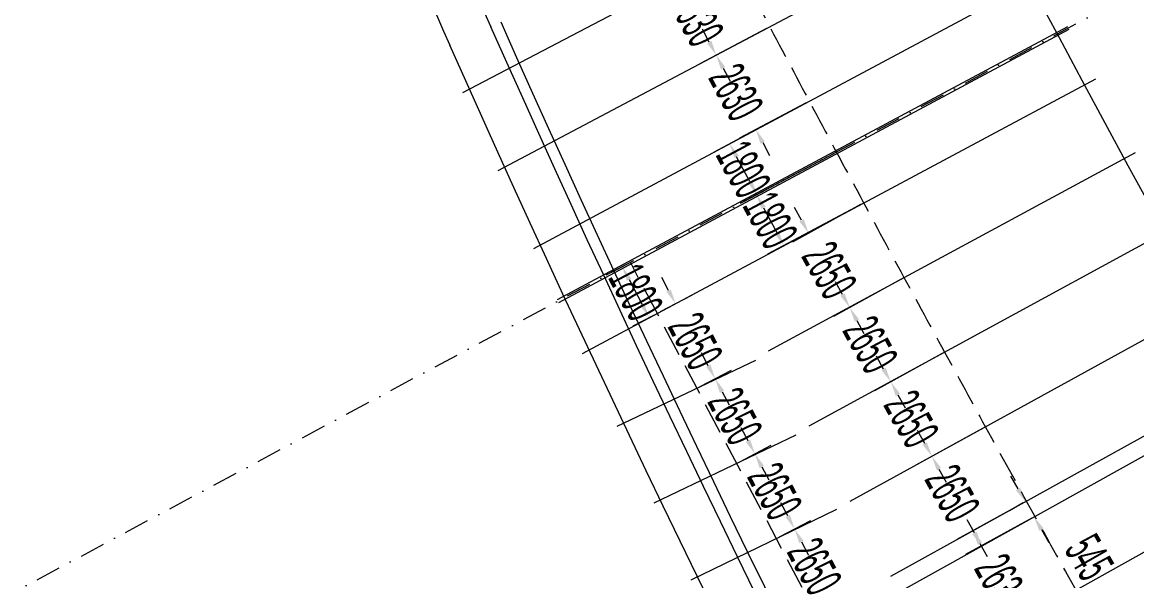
# Model space of a CAD drawing. Header units: millimetres. Extents: x 27228149 to 29012050, y 40856015 to 42918728.
# Drawn here: x 27435855 to 27470612, y 42268090 to 42285519 of the extents above; entities that cross this region are included whole.
import ezdxf

# ---------------------------------------------------------------- set-up
doc = ezdxf.new("R2010")
doc.units = ezdxf.units.MM
doc.header["$LTSCALE"] = 0.05
doc.linetypes.add('DGN Style 3', pattern=[27349.722329, 19535.51595, -7814.20638])
doc.linetypes.add('DGN Style 4', pattern=[31276.361035, 15628.41276, -7814.20638, 19.535516, -7814.20638])
doc.layers.get('Defpoints').update_dxf_attribs({"lineweight": 0})
for name, color, linetype, lineweight in [('InnerEdge_NB', 7, 'Continuous', 0), ('InnerEdge_SB', 7, 'Continuous', 0), ('InnerEdge_SB_Ramp', 7, 'Continuous', 0), ('OuterEdge_NB', 7, 'Continuous', 0), ('OuterEdge_NBRamp', 7, 'Continuous', 0), ('OuterEdge_SBRamp', 7, 'Continuous', 0), ('PlacementCurve_NB', 1, 'DGN Style 3', 0), ('PlacementCurve_NBRamp', 1, 'DGN Style 3', 0), ('PlacementCurve_SB', 1, 'DGN Style 3', 0), ('S-_ANOT----_A-', 7, 'Continuous', 0), ('S-_GRIDLINE_E- Adjusted', 6, 'DGN Style 4', 0), ('S-_SEG-----_E-NB', 3, 'Continuous', 13), ('S-_SEG-----_E-NBRamp', 3, 'Continuous', 13), ('S-_WALLLBW-_E-', 40, 'Continuous', 13)]:
    doc.layers.add(name, color=color, linetype=linetype, lineweight=lineweight)
doc.styles.add('StyleWORKING', font='WORKING.shx')
doc.dimstyles.new('dim300', dxfattribs={"dimtxt": 750, "dimasz": 750, "dimexe": 375, "dimexo": 375, "dimgap": 375, "dimtad": 1, "dimdec": 0, "dimzin": 11, "dimdsep": 46, "dimtxsty": 'StyleWORKING', "dimsah": 1, "dimcen": 0.09, "dimclrd": 7, "dimclre": 7, "dimadec": 4, "dimazin": 3, "dimtfac": 1, "dimtdec": 0, "dimtmove": 0, "dimatfit": 3, "dimfxl": 1, "dimtolj": 1, "dimtzin": 0, "dimlwd": 0, "dimlwe": 0, "dimarcsym": 0})

# ---------------------------------------------------------------- blocks, each defined once
blk = doc.blocks.new('*D33')
at = {"layer": 'Defpoints', "color": 0, "linetype": 'Continuous', "transparency": 16777216}
for p in [(27454819, 42278028), (27455406, 42276302), (27455660, 42276436)]:
    blk.add_point(p, dxfattribs=at)
at = {"layer": 'S-_ANOT----_A-', "linetype": 'Continuous', "transparency": 16777216}
for p, q in [((27454718, 42277974), (27454057, 42277625)), ((27455558, 42276382), (27454898, 42276033))]:
    blk.add_line(p, q, dxfattribs=at)
at = {"layer": 'S-_ANOT----_A-', "color": 7, "linetype": 'Continuous', "lineweight": 0, "transparency": 16777216}
blk.add_line((27454780, 42277487), (27455191, 42276709), dxfattribs=at)
at = {"layer": 'S-_ANOT----_A-', "color": 7, "linetype": 'Continuous', "transparency": 16777216}
for points in [[(27454848, 42277523), (27454712, 42277451), (27454565, 42277894)], [(27455259, 42276745), (27455124, 42276673), (27455406, 42276302)]]:
    blk.add_solid(points, dxfattribs=at)
at = {"layer": 'S-_ANOT----_A-', "color": 0, "linetype": 'Continuous', "transparency": 16777216, "insert": (27454987, 42277098), "char_height": 1150, "attachment_point": 5, "rotation": 297.8466, "style": 'StyleWORKING'}
blk.add_mtext('\\A1;{\\W0.47826;\\C0;1800}', dxfattribs=at)
blk = doc.blocks.new('*D34')
at = {"layer": 'Defpoints', "color": 0, "linetype": 'Continuous', "transparency": 16777216}
for p in [(27461252, 42281472), (27462109, 42279889), (27459606, 42278549)]:
    blk.add_point(p, dxfattribs=at)
at = {"layer": 'S-_ANOT----_A-', "linetype": 'Continuous', "transparency": 16777216}
for p, q in [((27461150, 42281418), (27458249, 42279864)), ((27462007, 42279834), (27459099, 42278277))]:
    blk.add_line(p, q, dxfattribs=at)
at = {"layer": 'S-_ANOT----_A-', "color": 7, "linetype": 'Continuous', "lineweight": 0, "transparency": 16777216}
blk.add_line((27458973, 42279730), (27459389, 42278954), dxfattribs=at)
at = {"layer": 'S-_ANOT----_A-', "color": 7, "linetype": 'Continuous', "transparency": 16777216}
for points in [[(27459041, 42279766), (27458905, 42279694), (27458756, 42280136)], [(27459456, 42278990), (27459321, 42278918), (27459606, 42278549)]]:
    blk.add_solid(points, dxfattribs=at)
at = {"layer": 'S-_ANOT----_A-', "color": 0, "linetype": 'Continuous', "transparency": 16777216, "insert": (27459182, 42279343), "char_height": 1150, "attachment_point": 5, "rotation": 298.1639, "style": 'StyleWORKING'}
blk.add_mtext('\\A1;{\\W0.47826;\\C0;1800}', dxfattribs=at)
blk = doc.blocks.new('*D49')
at = {"layer": 'Defpoints', "color": 0, "linetype": 'Continuous', "transparency": 16777216}
for p in [(27455660, 42276436), (27457466, 42274393), (27456898, 42274093)]:
    blk.add_point(p, dxfattribs=at)
at = {"layer": 'S-_ANOT----_A-', "color": 7, "linetype": 'Continuous', "lineweight": 0, "transparency": 16777216}
for p, q in [((27456013, 42277143), (27455799, 42277550)), ((27457681, 42273986), (27457896, 42273580))]:
    blk.add_line(p, q, dxfattribs=at)
at = {"layer": 'S-_ANOT----_A-', "linetype": 'Continuous', "transparency": 16777216}
for p, q in [((27455762, 42276490), (27456737, 42277005)), ((27457000, 42274147), (27457975, 42274662))]:
    blk.add_line(p, q, dxfattribs=at)
at = {"layer": 'S-_ANOT----_A-', "color": 7, "linetype": 'Continuous', "transparency": 16777216}
for points in [[(27456081, 42277179), (27455946, 42277107), (27456228, 42276736)], [(27457749, 42274022), (27457613, 42273951), (27457466, 42274393)]]:
    blk.add_solid(points, dxfattribs=at)
at = {"layer": 'S-_ANOT----_A-', "color": 0, "linetype": 'Continuous', "transparency": 16777216, "insert": (27456848, 42275565), "char_height": 1150, "attachment_point": 5, "rotation": 297.8466, "style": 'StyleWORKING'}
blk.add_mtext('\\A1;{\\W0.47826;\\C0;2650}', dxfattribs=at)
blk = doc.blocks.new('*D50')
at = {"layer": 'Defpoints', "color": 0, "linetype": 'Continuous', "transparency": 16777216}
for p in [(27456898, 42274093), (27458136, 42271750), (27458704, 42272050)]:
    blk.add_point(p, dxfattribs=at)
at = {"layer": 'S-_ANOT----_A-', "color": 7, "linetype": 'Continuous', "lineweight": 0, "transparency": 16777216}
for p, q in [((27457251, 42274800), (27457036, 42275207)), ((27458919, 42271643), (27459134, 42271237))]:
    blk.add_line(p, q, dxfattribs=at)
at = {"layer": 'S-_ANOT----_A-', "linetype": 'Continuous', "transparency": 16777216}
for p, q in [((27457000, 42274147), (27457975, 42274662)), ((27458237, 42271804), (27459212, 42272319))]:
    blk.add_line(p, q, dxfattribs=at)
at = {"layer": 'S-_ANOT----_A-', "color": 7, "linetype": 'Continuous', "transparency": 16777216}
for points in [[(27457319, 42274836), (27457183, 42274764), (27457466, 42274393)], [(27458987, 42271679), (27458851, 42271607), (27458704, 42272050)]]:
    blk.add_solid(points, dxfattribs=at)
at = {"layer": 'S-_ANOT----_A-', "color": 0, "linetype": 'Continuous', "transparency": 16777216, "insert": (27458086, 42273222), "char_height": 1150, "attachment_point": 5, "rotation": 297.8466, "style": 'StyleWORKING'}
blk.add_mtext('\\A1;{\\W0.47826;\\C0;2650}', dxfattribs=at)
blk = doc.blocks.new('*D51')
at = {"layer": 'Defpoints', "color": 0, "linetype": 'Continuous', "transparency": 16777216}
for p in [(27458136, 42271750), (27459942, 42269707), (27459374, 42269407)]:
    blk.add_point(p, dxfattribs=at)
at = {"layer": 'S-_ANOT----_A-', "color": 7, "linetype": 'Continuous', "lineweight": 0, "transparency": 16777216}
for p, q in [((27458489, 42272457), (27458274, 42272863)), ((27460157, 42269300), (27460372, 42268893))]:
    blk.add_line(p, q, dxfattribs=at)
at = {"layer": 'S-_ANOT----_A-', "linetype": 'Continuous', "transparency": 16777216}
for p, q in [((27458237, 42271804), (27459212, 42272319)), ((27459475, 42269460), (27460450, 42269975))]:
    blk.add_line(p, q, dxfattribs=at)
at = {"layer": 'S-_ANOT----_A-', "color": 7, "linetype": 'Continuous', "transparency": 16777216}
for points in [[(27458557, 42272493), (27458421, 42272421), (27458704, 42272050)], [(27460224, 42269336), (27460089, 42269264), (27459942, 42269707)]]:
    blk.add_solid(points, dxfattribs=at)
at = {"layer": 'S-_ANOT----_A-', "color": 0, "linetype": 'Continuous', "transparency": 16777216, "insert": (27459324, 42270879), "char_height": 1150, "attachment_point": 5, "rotation": 297.8466, "style": 'StyleWORKING'}
blk.add_mtext('\\A1;{\\W0.47826;\\C0;2650}', dxfattribs=at)
blk = doc.blocks.new('*D52')
at = {"layer": 'Defpoints', "color": 0, "linetype": 'Continuous', "transparency": 16777216}
for p in [(27459374, 42269407), (27461180, 42267364), (27460611, 42267064)]:
    blk.add_point(p, dxfattribs=at)
at = {"layer": 'S-_ANOT----_A-', "color": 7, "linetype": 'Continuous', "lineweight": 0, "transparency": 16777216}
for p, q in [((27459727, 42270114), (27459512, 42270520)), ((27461395, 42266957), (27461609, 42266550))]:
    blk.add_line(p, q, dxfattribs=at)
at = {"layer": 'S-_ANOT----_A-', "linetype": 'Continuous', "transparency": 16777216}
for p, q in [((27459475, 42269460), (27460450, 42269975)), ((27460713, 42267117), (27461688, 42267632))]:
    blk.add_line(p, q, dxfattribs=at)
at = {"layer": 'S-_ANOT----_A-', "color": 7, "linetype": 'Continuous', "transparency": 16777216}
for points in [[(27459795, 42270149), (27459659, 42270078), (27459942, 42269707)], [(27461462, 42266993), (27461327, 42266921), (27461180, 42267364)]]:
    blk.add_solid(points, dxfattribs=at)
at = {"layer": 'S-_ANOT----_A-', "color": 0, "linetype": 'Continuous', "transparency": 16777216, "insert": (27460562, 42268536), "char_height": 1150, "attachment_point": 5, "rotation": 297.8466, "style": 'StyleWORKING'}
blk.add_mtext('\\A1;{\\W0.47826;\\C0;2650}', dxfattribs=at)
blk = doc.blocks.new('*D708')
at = {"layer": 'Defpoints', "color": 0, "linetype": 'Continuous', "transparency": 16777216}
for p in [(27457944, 42287709), (27459171, 42285382), (27457497, 42284493)]:
    blk.add_point(p, dxfattribs=at)
at = {"layer": 'S-_ANOT----_A-', "linetype": 'Continuous', "transparency": 16777216}
for p, q in [((27457842, 42287655), (27455755, 42286547)), ((27459069, 42285328), (27456989, 42284224))]:
    blk.add_line(p, q, dxfattribs=at)
at = {"layer": 'S-_ANOT----_A-', "color": 7, "linetype": 'Continuous', "lineweight": 0, "transparency": 16777216}
for p, q in [((27456047, 42287223), (27455832, 42287629)), ((27457712, 42284087), (27457928, 42283681))]:
    blk.add_line(p, q, dxfattribs=at)
at = {"layer": 'S-_ANOT----_A-', "color": 7, "linetype": 'Continuous', "transparency": 16777216}
for points in [[(27456115, 42287258), (27455980, 42287187), (27456263, 42286816)], [(27457780, 42284123), (27457645, 42284051), (27457497, 42284493)]]:
    blk.add_solid(points, dxfattribs=at)
at = {"layer": 'S-_ANOT----_A-', "color": 0, "linetype": 'Continuous', "transparency": 16777216, "insert": (27456881, 42285655), "char_height": 1150, "attachment_point": 5, "rotation": 297.9672, "style": 'StyleWORKING'}
blk.add_mtext('\\A1;{\\W0.47826;\\C0;2630}', dxfattribs=at)
blk = doc.blocks.new('*D709')
at = {"layer": 'Defpoints', "color": 0, "linetype": 'Continuous', "transparency": 16777216}
for p in [(27462103, 42279886), (27463362, 42277554), (27461661, 42276615)]:
    blk.add_point(p, dxfattribs=at)
at = {"layer": 'S-_ANOT----_A-', "linetype": 'Continuous', "transparency": 16777216}
for p, q in [((27462002, 42279830), (27459878, 42278658)), ((27463261, 42277498), (27461158, 42276338))]:
    blk.add_line(p, q, dxfattribs=at)
at = {"layer": 'S-_ANOT----_A-', "color": 7, "linetype": 'Continuous', "lineweight": 0, "transparency": 16777216}
for p, q in [((27460159, 42279338), (27459937, 42279741)), ((27461884, 42276213), (27462106, 42275810))]:
    blk.add_line(p, q, dxfattribs=at)
at = {"layer": 'S-_ANOT----_A-', "color": 7, "linetype": 'Continuous', "transparency": 16777216}
for points in [[(27460226, 42279375), (27460092, 42279301), (27460381, 42278936)], [(27461951, 42276250), (27461816, 42276176), (27461661, 42276615)]]:
    blk.add_solid(points, dxfattribs=at)
at = {"layer": 'S-_ANOT----_A-', "color": 0, "linetype": 'Continuous', "transparency": 16777216, "insert": (27461023, 42277776), "char_height": 1150, "attachment_point": 5, "rotation": 298.8865, "style": 'StyleWORKING'}
blk.add_mtext('\\A1;{\\W0.47826;\\C0;2650}', dxfattribs=at)
blk = doc.blocks.new('*D710')
at = {"layer": 'Defpoints', "color": 0, "linetype": 'Continuous', "transparency": 16777216}
for p in [(27463362, 42277554), (27464628, 42275225), (27462942, 42274295)]:
    blk.add_point(p, dxfattribs=at)
at = {"layer": 'S-_ANOT----_A-', "linetype": 'Continuous', "transparency": 16777216}
for p, q in [((27463261, 42277498), (27461158, 42276338)), ((27464527, 42275170), (27462438, 42274017))]:
    blk.add_line(p, q, dxfattribs=at)
at = {"layer": 'S-_ANOT----_A-', "color": 7, "linetype": 'Continuous', "lineweight": 0, "transparency": 16777216}
for p, q in [((27461439, 42277018), (27461217, 42277421)), ((27463164, 42273892), (27463386, 42273490))]:
    blk.add_line(p, q, dxfattribs=at)
at = {"layer": 'S-_ANOT----_A-', "color": 7, "linetype": 'Continuous', "transparency": 16777216}
for points in [[(27461506, 42277055), (27461372, 42276981), (27461661, 42276615)], [(27463231, 42273929), (27463097, 42273855), (27462942, 42274295)]]:
    blk.add_solid(points, dxfattribs=at)
at = {"layer": 'S-_ANOT----_A-', "color": 0, "linetype": 'Continuous', "transparency": 16777216, "insert": (27462303, 42275456), "char_height": 1150, "attachment_point": 5, "rotation": 298.8865, "style": 'StyleWORKING'}
blk.add_mtext('\\A1;{\\W0.47826;\\C0;2650}', dxfattribs=at)
blk = doc.blocks.new('*D711')
at = {"layer": 'Defpoints', "color": 0, "linetype": 'Continuous', "transparency": 16777216}
for p in [(27464628, 42275225), (27465900, 42272901), (27464222, 42271975)]:
    blk.add_point(p, dxfattribs=at)
at = {"layer": 'S-_ANOT----_A-', "linetype": 'Continuous', "transparency": 16777216}
for p, q in [((27464527, 42275170), (27462438, 42274017)), ((27465799, 42272845), (27463718, 42271697))]:
    blk.add_line(p, q, dxfattribs=at)
at = {"layer": 'S-_ANOT----_A-', "color": 7, "linetype": 'Continuous', "lineweight": 0, "transparency": 16777216}
for p, q in [((27462719, 42274698), (27462497, 42275101)), ((27464444, 42271572), (27464666, 42271169))]:
    blk.add_line(p, q, dxfattribs=at)
at = {"layer": 'S-_ANOT----_A-', "color": 7, "linetype": 'Continuous', "transparency": 16777216}
for points in [[(27462786, 42274735), (27462652, 42274661), (27462942, 42274295)], [(27464511, 42271609), (27464377, 42271535), (27464222, 42271975)]]:
    blk.add_solid(points, dxfattribs=at)
at = {"layer": 'S-_ANOT----_A-', "color": 0, "linetype": 'Continuous', "transparency": 16777216, "insert": (27463583, 42273136), "char_height": 1150, "attachment_point": 5, "rotation": 298.8865, "style": 'StyleWORKING'}
blk.add_mtext('\\A1;{\\W0.47826;\\C0;2650}', dxfattribs=at)
blk = doc.blocks.new('*D712')
at = {"layer": 'Defpoints', "color": 0, "linetype": 'Continuous', "transparency": 16777216}
for p in [(27465900, 42272901), (27467179, 42270580), (27465502, 42269655)]:
    blk.add_point(p, dxfattribs=at)
at = {"layer": 'S-_ANOT----_A-', "linetype": 'Continuous', "transparency": 16777216}
for p, q in [((27465799, 42272845), (27463718, 42271697)), ((27467078, 42270525), (27464998, 42269377))]:
    blk.add_line(p, q, dxfattribs=at)
at = {"layer": 'S-_ANOT----_A-', "color": 7, "linetype": 'Continuous', "lineweight": 0, "transparency": 16777216}
for p, q in [((27463999, 42272378), (27463777, 42272780)), ((27465724, 42269252), (27465946, 42268849))]:
    blk.add_line(p, q, dxfattribs=at)
at = {"layer": 'S-_ANOT----_A-', "color": 7, "linetype": 'Continuous', "transparency": 16777216}
for points in [[(27464067, 42272415), (27463932, 42272341), (27464222, 42271975)], [(27465791, 42269289), (27465657, 42269215), (27465502, 42269655)]]:
    blk.add_solid(points, dxfattribs=at)
at = {"layer": 'S-_ANOT----_A-', "color": 0, "linetype": 'Continuous', "transparency": 16777216, "insert": (27464863, 42270815), "char_height": 1150, "attachment_point": 5, "rotation": 298.8865, "style": 'StyleWORKING'}
blk.add_mtext('\\A1;{\\W0.47826;\\C0;2650}', dxfattribs=at)
blk = doc.blocks.new('*D998')
at = {"layer": 'Defpoints', "color": 0, "linetype": 'Continuous', "transparency": 16777216}
for p in [(27467139, 42270557), (27467173, 42270577), (27467443, 42270104)]:
    blk.add_point(p, dxfattribs=at)
at = {"layer": 'S-_ANOT----_A-', "color": 7, "linetype": 'Continuous', "lineweight": 0, "transparency": 16777216}
for p, q in [((27466910, 42270956), (27466681, 42271355)), ((27467639, 42269686), (27467868, 42269287))]:
    blk.add_line(p, q, dxfattribs=at)
at = {"layer": 'S-_ANOT----_A-', "linetype": 'Continuous', "transparency": 16777216}
for p, q in [((27467074, 42270520), (27466640, 42270271)), ((27467343, 42270046), (27466911, 42269799))]:
    blk.add_line(p, q, dxfattribs=at)
at = {"layer": 'S-_ANOT----_A-', "color": 7, "linetype": 'Continuous', "transparency": 16777216}
for points in [[(27466977, 42270994), (27466844, 42270918), (27467139, 42270557)], [(27467706, 42269724), (27467573, 42269648), (27467410, 42270085)]]:
    blk.add_solid(points, dxfattribs=at)
at = {"layer": 'S-_ANOT----_A-', "color": 0, "linetype": 'Continuous', "transparency": 16777216, "insert": (27469132, 42268820), "char_height": 1150, "attachment_point": 5, "rotation": 299.8574, "style": 'StyleWORKING'}
blk.add_mtext('\\A1;{\\W0.47826;\\C0;545}', dxfattribs=at)
blk = doc.blocks.new('*D1200')
at = {"layer": 'Defpoints', "color": 0, "linetype": 'Continuous', "transparency": 16777216}
for p in [(27459171, 42285382), (27460404, 42283059), (27458730, 42282171)]:
    blk.add_point(p, dxfattribs=at)
at = {"layer": 'S-_ANOT----_A-', "linetype": 'Continuous', "transparency": 16777216}
for p, q in [((27459069, 42285328), (27456989, 42284224)), ((27460302, 42283005), (27458222, 42281901))]:
    blk.add_line(p, q, dxfattribs=at)
at = {"layer": 'S-_ANOT----_A-', "color": 7, "linetype": 'Continuous', "lineweight": 0, "transparency": 16777216}
for p, q in [((27457281, 42284900), (27457065, 42285306)), ((27458946, 42281764), (27459161, 42281358))]:
    blk.add_line(p, q, dxfattribs=at)
at = {"layer": 'S-_ANOT----_A-', "color": 7, "linetype": 'Continuous', "transparency": 16777216}
for points in [[(27457349, 42284936), (27457213, 42284864), (27457497, 42284493)], [(27459013, 42281800), (27458878, 42281728), (27458730, 42282171)]]:
    blk.add_solid(points, dxfattribs=at)
at = {"layer": 'S-_ANOT----_A-', "color": 0, "linetype": 'Continuous', "transparency": 16777216, "insert": (27458114, 42283333), "char_height": 1150, "attachment_point": 5, "rotation": 297.9672, "style": 'StyleWORKING'}
blk.add_mtext('\\A1;{\\W0.47826;\\C0;2630}', dxfattribs=at)
blk = doc.blocks.new('*D1201')
at = {"layer": 'Defpoints', "color": 0, "linetype": 'Continuous', "transparency": 16777216}
for p in [(27460403, 42283059), (27457917, 42281728), (27461253, 42281472)]:
    blk.add_point(p, dxfattribs=at)
at = {"layer": 'S-_ANOT----_A-', "linetype": 'Continuous', "transparency": 16777216}
for p, q in [((27460302, 42283005), (27457410, 42281456)), ((27461152, 42281418), (27458259, 42279870))]:
    blk.add_line(p, q, dxfattribs=at)
at = {"layer": 'S-_ANOT----_A-', "color": 7, "linetype": 'Continuous', "lineweight": 0, "transparency": 16777216}
blk.add_line((27458549, 42280546), (27458134, 42281322), dxfattribs=at)
at = {"layer": 'S-_ANOT----_A-', "color": 7, "linetype": 'Continuous', "transparency": 16777216}
for points in [[(27458202, 42281358), (27458066, 42281286), (27457917, 42281728)], [(27458617, 42280583), (27458482, 42280510), (27458766, 42280141)]]:
    blk.add_solid(points, dxfattribs=at)
at = {"layer": 'S-_ANOT----_A-', "color": 0, "linetype": 'Continuous', "transparency": 16777216, "insert": (27458343, 42280935), "char_height": 1150, "attachment_point": 5, "rotation": 298.1639, "style": 'StyleWORKING'}
blk.add_mtext('\\A1;{\\W0.47826;\\C0;1800}', dxfattribs=at)
blk = doc.blocks.new('*D1202')
at = {"layer": 'Defpoints', "color": 0, "linetype": 'Continuous', "transparency": 16777216}
for p in [(27467443, 42270104), (27468720, 42267805), (27467043, 42266879)]:
    blk.add_point(p, dxfattribs=at)
at = {"layer": 'S-_ANOT----_A-', "linetype": 'Continuous', "transparency": 16777216}
for p, q in [((27467342, 42270048), (27465269, 42268904)), ((27468620, 42267749), (27466540, 42266602))]:
    blk.add_line(p, q, dxfattribs=at)
at = {"layer": 'S-_ANOT----_A-', "color": 7, "linetype": 'Continuous', "lineweight": 0, "transparency": 16777216}
for p, q in [((27465550, 42269585), (27465328, 42269988)), ((27467265, 42266477), (27467488, 42266074))]:
    blk.add_line(p, q, dxfattribs=at)
at = {"layer": 'S-_ANOT----_A-', "color": 7, "linetype": 'Continuous', "transparency": 16777216}
for points in [[(27465618, 42269622), (27465483, 42269548), (27465773, 42269182)], [(27467332, 42266514), (27467198, 42266440), (27467043, 42266879)]]:
    blk.add_solid(points, dxfattribs=at)
at = {"layer": 'S-_ANOT----_A-', "color": 0, "linetype": 'Continuous', "transparency": 16777216, "insert": (27466409, 42268031), "char_height": 1150, "attachment_point": 5, "rotation": 298.8865, "style": 'StyleWORKING'}
blk.add_mtext('\\A1;{\\W0.47826;\\C0;2630}', dxfattribs=at)

msp = doc.modelspace()

# ---------------------------------------------------------------- linework, layer by layer
at = {"layer": 'InnerEdge_NB'}
msp.add_lwpolyline([(27283724.5, 42878514.7, -0.0568157), (27345588.8, 42682480.7), (27368075.3, 42566916.3, 0.0263705), (27393633.3, 42464653, 0.0426618), (27458420.2, 42303807.1, 0.1075608), (27699785.7, 42006839.6, 0.026969), (27783127.3, 41947329.2), (27839783.5, 41911319.6)], format="xyb", dxfattribs=at)
at = {"layer": 'InnerEdge_SB', "extrusion": (0, 0, -1)}
msp.add_lwpolyline([(-27784629.2, 41949692.3, 0.026969), (-27701533.2, 42009027.3, 0.1075608), (-27460918.9, 42305070.6, 0.0691101), (-27370363.7, 42569291.8)], format="xyb", dxfattribs=at)
at = {"layer": 'InnerEdge_SB_Ramp'}
msp.add_arc((28346047, 42802241.2), 995233.3, 204.057672, 213.4027861, dxfattribs=at)
at = {"layer": 'OuterEdge_NB', "extrusion": (0, 0, -1)}
msp.add_arc((-27927744.8, 42497396.2), 521900, 327.511573, 336.047885, dxfattribs=at)
at = {"layer": 'OuterEdge_NBRamp', "extrusion": (0, 0, -1)}
msp.add_arc((-27927744.8, 42497396.2), 521900, 327.511573, 336.047885, dxfattribs=at)
at = {"layer": 'OuterEdge_SBRamp'}
msp.add_arc((28346047, 42802241.2), 988983.3, 202.081749, 213.4027861, dxfattribs=at)
at = {"layer": 'PlacementCurve_NB'}
msp.add_lwpolyline([(27288809.3, 42846343.4, -0.0480477), (27337834.2, 42680971.8), (27359958.8, 42567267.3, 0.0690894), (27451045.4, 42301107.2, 0.1079959), (27694979, 42000696.1, 0.0193193), (27725549.4, 41977271, 0.0146476), (27778701.6, 41940923.9), (27835716.4, 41904662.4)], format="xyb", dxfattribs=at)
at = {"layer": 'PlacementCurve_NBRamp'}
msp.add_lwpolyline([(27635265.1, 42030698.3), (27611982.7, 42058383.2), (27589280.9, 42086269.3), (27569129.4, 42109374), (27546519.9, 42137146.6, -0.0276788), (27487362.1, 42220234.4), (27469115.5, 42250954.1), (27454819.3, 42278027.7)], format="xyb", dxfattribs=at)
at = {"layer": 'PlacementCurve_SB'}
msp.add_lwpolyline([(27305541.4, 42854039, -0.0482858), (27355899.2, 42684467.3), (27377998.9, 42570890.3, 0.0688708), (27467496.8, 42309348.2, 0.1110949), (27715510, 42007942.3, 0.028125), (27802629.8, 41947720.4), (27845874.9, 41921290)], format="xyb", dxfattribs=at)
at = {"layer": 'S-_GRIDLINE_E- Adjusted'}
msp.add_line((27417017.6, 42257789.3), (27484817.1, 42294088.1), dxfattribs=at)
at = {"layer": 'S-_SEG-----_E-NB'}
for p, q in [((27449599, 42283324.1), (27465202.9, 42291522.7)), ((27450693.2, 42280896.7), (27466418.5, 42289217.3)), ((27451807.9, 42278457.2), (27467633.1, 42286929.7)), ((27452545.9, 42276867.3), (27468459.1, 42285386.9)), ((27452588.1, 42276776.4), (27468506.3, 42285298.8)), ((27453326.1, 42275186.5), (27469332.3, 42283756)), ((27459130.3, 42275261.3), (27470572, 42281459.4)), ((27460400.8, 42272919.8), (27471826.2, 42279152.2)), ((27461671.3, 42270578.2), (27473087.1, 42276848.7)), ((27462941.8, 42268236.5), (27474354.8, 42274548.9)), ((27463208.3, 42267745.4), (27474612.6, 42274096.6)), ((27464464, 42265431.1), (27475882.2, 42271798.7))]:
    msp.add_line(p, q, dxfattribs=at)
at = {"layer": 'S-_SEG-----_E-NBRamp'}
for p, q in [((27458725.1, 42274959.6), (27454399.9, 42272908.3)), ((27459984.7, 42272638.2), (27455546.7, 42270505.8)), ((27461244, 42270317.2), (27456706.2, 42268108.3))]:
    msp.add_line(p, q, dxfattribs=at)
at = {"layer": 'S-_WALLLBW-_E-'}
for radius, end in [(987233.3, 213.3940806), (988633.3, 213.3940929)]:
    msp.add_arc((28346047, 42802241.2), radius, 202.081749, end, dxfattribs=at)
at = {"layer": 'S-_WALLLBW-_E-', "extrusion": (0, 0, -1)}
for centre, radius, start, end in [((-26536903.1, 41879545.9), 999650, 154.3028432, 156.0478852), ((-26536903.1, 41879545.9), 998250, 154.3028432, 156.0478852), ((-27927744.8, 42497396.2), 522250, 327.511573, 336.047885), ((-27927744.8, 42497396.2), 523650, 327.511573, 336.047885)]:
    msp.add_arc(centre, radius, start, end, dxfattribs=at)

# ---------------------------------------------------------------- dimensions: what is measured, and where the dimension line sits
at = {"layer": 'S-_ANOT----_A-', "linetype": 'Continuous'}
for base, p1, p2, angle, override, picture, middle, turn in [((27457496.6, 42284493.4), (27457943.9, 42287708.6), (27459170.5, 42285382.2), 117.96723, {"dimscale": 1000, "dimtxt": 1.15, "dimasz": 0.46, "dimexe": 0.575, "dimexo": 0.115, "dimgap": 0.2875, "dimtad": 1, "dimjust": 0, "dimtih": 0, "dimtoh": 0, "dimlfac": 1, "dimsah": 1, "dimcen": 0, "dimse1": 0, "dimse2": 0, "dimclre": 256, "dimclrt": 0, "dimtol": 0, "dimtfac": 1, "dimtofl": 0, "dimtmove": 2, "dimatfit": 3, "dimfrac": 0, "dimtolj": 1, "dimlwe": 65535}, '*D708', (27456881.1, 42285655.5), 297.96723), ((27458729.9, 42282170.5), (27459170.5, 42285382.2), (27460403.9, 42283059.3), 117.96723, {"dimscale": 1000, "dimtxt": 1.15, "dimasz": 0.46, "dimexe": 0.575, "dimexo": 0.115, "dimgap": 0.2875, "dimtad": 1, "dimjust": 0, "dimtih": 0, "dimtoh": 0, "dimlfac": 1, "dimsah": 1, "dimcen": 0, "dimse1": 0, "dimse2": 0, "dimclre": 256, "dimclrt": 0, "dimtol": 0, "dimtfac": 1, "dimtofl": 0, "dimtmove": 2, "dimatfit": 3, "dimfrac": 0, "dimtolj": 1, "dimlwe": 65535}, '*D1200', (27458114.5, 42283332.6), 297.96723), ((27457916.8, 42281727.8), (27461253.5, 42281472.5), (27460403.4, 42283059.1), 118.16388, {"dimscale": 1000, "dimtxt": 1.15, "dimasz": 0.46, "dimexe": 0.575, "dimexo": 0.115, "dimgap": 0.2875, "dimtad": 1, "dimtih": 0, "dimtoh": 0, "dimlfac": 1, "dimsah": 1, "dimcen": 0, "dimse1": 0, "dimse2": 0, "dimclre": 256, "dimclrt": 0, "dimtol": 0, "dimtfac": 1, "dimtofl": 0, "dimtmove": 2, "dimatfit": 3, "dimfrac": 0, "dimtolj": 1, "dimlwe": 65535}, '*D1201', (27458342.8, 42280935), 298.16388), ((27459605.7, 42278548.5), (27461251.8, 42281471.9), (27462108.5, 42279888.5), 298.16388, {"dimscale": 1000, "dimtxt": 1.15, "dimasz": 0.46, "dimexe": 0.575, "dimexo": 0.115, "dimgap": 0.2875, "dimtad": 1, "dimtih": 0, "dimtoh": 0, "dimlfac": 1, "dimsah": 1, "dimcen": 0, "dimse1": 0, "dimse2": 0, "dimclre": 256, "dimclrt": 0, "dimtol": 0, "dimtfac": 1, "dimtofl": 0, "dimtmove": 2, "dimatfit": 3, "dimfrac": 0, "dimtolj": 1, "dimlwe": 65535}, '*D34', (27459182, 42279342.7), 298.16388), ((27461661.4, 42276615.5), (27462103.1, 42279885.6), (27463361.9, 42277553.7), 118.88649, {"dimscale": 1000, "dimtxt": 1.15, "dimasz": 0.46, "dimexe": 0.575, "dimexo": 0.115, "dimgap": 0.2875, "dimtad": 1, "dimjust": 0, "dimtih": 0, "dimtoh": 0, "dimlfac": 1, "dimsah": 1, "dimcen": 0, "dimse1": 0, "dimse2": 0, "dimclre": 256, "dimclrt": 0, "dimtol": 0, "dimtfac": 1, "dimtofl": 0, "dimtmove": 2, "dimatfit": 3, "dimfrac": 0, "dimtolj": 1, "dimlwe": 65535}, '*D709', (27461022.6, 42277776.2), 298.88649), ((27455406.2, 42276302), (27454819.3, 42278027.7), (27455660.1, 42276436.1), 297.84663, {"dimscale": 1000, "dimtxt": 1.15, "dimasz": 0.46, "dimexe": 0.575, "dimexo": 0.115, "dimgap": 0.2875, "dimtad": 1, "dimtih": 0, "dimtoh": 0, "dimlfac": 1, "dimsah": 1, "dimcen": 0, "dimse1": 0, "dimse2": 0, "dimclre": 256, "dimclrt": 0, "dimtol": 0, "dimtfac": 1, "dimtofl": 0, "dimtmove": 2, "dimatfit": 3, "dimfrac": 0, "dimtolj": 1, "dimlwe": 65535}, '*D33', (27454987, 42277098.4), 297.84663), ((27457466.1, 42274393.2), (27455660.1, 42276436.1), (27456898, 42274093), 117.84663, {"dimscale": 1000, "dimtxt": 1.15, "dimasz": 0.46, "dimexe": 0.575, "dimexo": 0.115, "dimgap": 0.2875, "dimtad": 1, "dimjust": 0, "dimtih": 0, "dimtoh": 0, "dimlfac": 1, "dimsah": 1, "dimcen": 0, "dimse1": 0, "dimse2": 0, "dimclre": 256, "dimclrt": 0, "dimtol": 0, "dimtfac": 1, "dimtofl": 0, "dimtmove": 2, "dimatfit": 3, "dimfrac": 0, "dimtolj": 1, "dimlwe": 65535}, '*D49', (27456848.4, 42275565.4), 297.84663), ((27462941.5, 42274295.2), (27463361.9, 42277553.7), (27464627.5, 42275225.4), 118.88649, {"dimscale": 1000, "dimtxt": 1.15, "dimasz": 0.46, "dimexe": 0.575, "dimexo": 0.115, "dimgap": 0.2875, "dimtad": 1, "dimjust": 0, "dimtih": 0, "dimtoh": 0, "dimlfac": 1, "dimsah": 1, "dimcen": 0, "dimse1": 0, "dimse2": 0, "dimclre": 256, "dimclrt": 0, "dimtol": 0, "dimtfac": 1, "dimtofl": 0, "dimtmove": 2, "dimatfit": 3, "dimfrac": 0, "dimtolj": 1, "dimlwe": 65535}, '*D710', (27462302.7, 42275456), 298.88649), ((27458704, 42272050), (27456898, 42274093), (27458135.8, 42271749.9), 117.84663, {"dimscale": 1000, "dimtxt": 1.15, "dimasz": 0.46, "dimexe": 0.575, "dimexo": 0.115, "dimgap": 0.2875, "dimtad": 1, "dimjust": 0, "dimtih": 0, "dimtoh": 0, "dimlfac": 1, "dimsah": 1, "dimcen": 0, "dimse1": 0, "dimse2": 0, "dimclre": 256, "dimclrt": 0, "dimtol": 0, "dimtfac": 1, "dimtofl": 0, "dimtmove": 2, "dimatfit": 3, "dimfrac": 0, "dimtolj": 1, "dimlwe": 65535}, '*D50', (27458086.3, 42273222.2), 297.84663), ((27464221.7, 42271975), (27464627.5, 42275225.4), (27465899.9, 42272900.9), 118.88649, {"dimscale": 1000, "dimtxt": 1.15, "dimasz": 0.46, "dimexe": 0.575, "dimexo": 0.115, "dimgap": 0.2875, "dimtad": 1, "dimjust": 0, "dimtih": 0, "dimtoh": 0, "dimlfac": 1, "dimsah": 1, "dimcen": 0, "dimse1": 0, "dimse2": 0, "dimclre": 256, "dimclrt": 0, "dimtol": 0, "dimtfac": 1, "dimtofl": 0, "dimtmove": 2, "dimatfit": 3, "dimfrac": 0, "dimtolj": 1, "dimlwe": 65535}, '*D711', (27463582.8, 42273135.8), 298.88649), ((27459941.8, 42269706.9), (27458135.8, 42271749.9), (27459373.6, 42269406.7), 117.84663, {"dimscale": 1000, "dimtxt": 1.15, "dimasz": 0.46, "dimexe": 0.575, "dimexo": 0.115, "dimgap": 0.2875, "dimtad": 1, "dimjust": 0, "dimtih": 0, "dimtoh": 0, "dimlfac": 1, "dimsah": 1, "dimcen": 0, "dimse1": 0, "dimse2": 0, "dimclre": 256, "dimclrt": 0, "dimtol": 0, "dimtfac": 1, "dimtofl": 0, "dimtmove": 2, "dimatfit": 3, "dimfrac": 0, "dimtolj": 1, "dimlwe": 65535}, '*D51', (27459324.1, 42270879.1), 297.84663), ((27465501.8, 42269654.7), (27465899.9, 42272900.9), (27467179.1, 42270580.1), 118.88649, {"dimscale": 1000, "dimtxt": 1.15, "dimasz": 0.46, "dimexe": 0.575, "dimexo": 0.115, "dimgap": 0.2875, "dimtad": 1, "dimjust": 0, "dimtih": 0, "dimtoh": 0, "dimlfac": 1, "dimsah": 1, "dimcen": 0, "dimse1": 0, "dimse2": 0, "dimclre": 256, "dimclrt": 0, "dimtol": 0, "dimtfac": 1, "dimtofl": 0, "dimtmove": 2, "dimatfit": 3, "dimfrac": 0, "dimtolj": 1, "dimlwe": 65535}, '*D712', (27464862.9, 42270815.5), 298.88649), ((27467139.1, 42270557.2), (27467442.8, 42270103.7), (27467173.3, 42270576.9), 119.85744, {"dimscale": 1000, "dimtxt": 1.15, "dimasz": 0.46, "dimexe": 0.575, "dimexo": 0.115, "dimgap": 0.2875, "dimtad": 1, "dimtih": 0, "dimtoh": 0, "dimlfac": 1, "dimsah": 1, "dimcen": 0, "dimse1": 0, "dimse2": 0, "dimclre": 256, "dimclrt": 0, "dimtol": 0, "dimtfac": 1, "dimtofl": 0, "dimtmove": 2, "dimatfit": 3, "dimfrac": 0, "dimtolj": 1, "dimlwe": 65535}, '*D998', (27469132.2, 42268820.5), 299.85744), ((27461179.6, 42267363.8), (27459373.6, 42269406.7), (27460611.5, 42267063.6), 117.84663, {"dimscale": 1000, "dimtxt": 1.15, "dimasz": 0.46, "dimexe": 0.575, "dimexo": 0.115, "dimgap": 0.2875, "dimtad": 1, "dimjust": 0, "dimtih": 0, "dimtoh": 0, "dimlfac": 1, "dimsah": 1, "dimcen": 0, "dimse1": 0, "dimse2": 0, "dimclre": 256, "dimclrt": 0, "dimtol": 0, "dimtfac": 1, "dimtofl": 0, "dimtmove": 2, "dimatfit": 3, "dimfrac": 0, "dimtolj": 1, "dimlwe": 65535}, '*D52', (27460561.9, 42268536), 297.84663), ((27467043.1, 42266879.4), (27467442.8, 42270103.7), (27468720.5, 42267804.9), 118.88649, {"dimscale": 1000, "dimtxt": 1.15, "dimasz": 0.46, "dimexe": 0.575, "dimexo": 0.115, "dimgap": 0.2875, "dimtad": 1, "dimjust": 0, "dimtih": 0, "dimtoh": 0, "dimlfac": 1, "dimsah": 1, "dimcen": 0, "dimse1": 0, "dimse2": 0, "dimclre": 256, "dimclrt": 0, "dimtol": 0, "dimtfac": 1, "dimtofl": 0, "dimtmove": 2, "dimatfit": 3, "dimfrac": 0, "dimtolj": 1, "dimlwe": 65535}, '*D1202', (27466409.1, 42268031.5), 298.88649)]:
    dim = msp.add_linear_dim(base=base, p1=p1, p2=p2, angle=angle, text='{\\W0.47826;\\C0;<>}', dimstyle='dim300', override=override, dxfattribs=at)
    dim.commit()
    dim.dimension.update_dxf_attribs({"geometry": picture, "text_midpoint": middle, "dimtype": 160, "text_rotation": turn})

doc.saveas('drawing.dxf')
